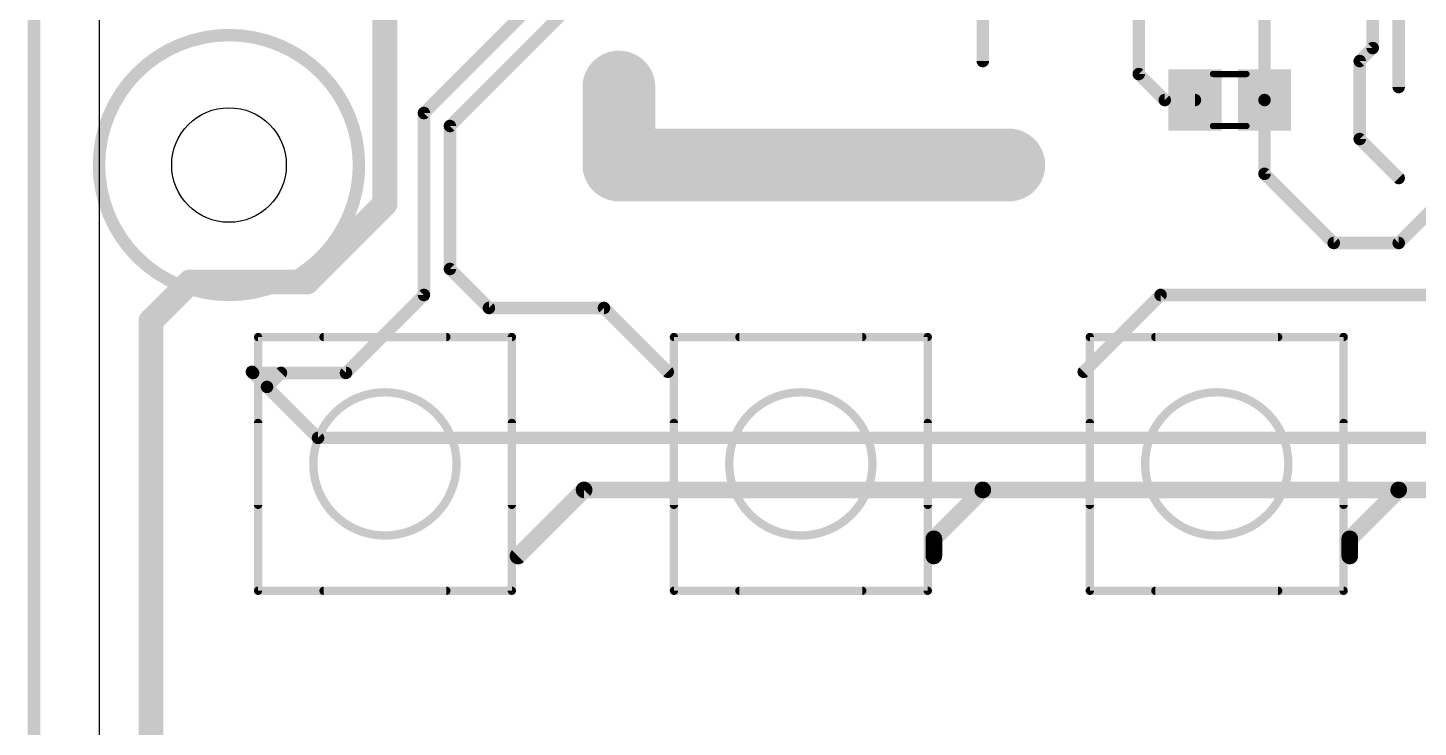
# Model space of a CAD drawing. Extents: x -0.33 to 4.26, y -0.1 to 5.53.
# Drawn here: x -0.069 to 1.269, y 2.209 to 2.882 of the extents above; entities that cross this region are included whole.
import ezdxf

# ---------------------------------------------------------------- set-up
doc = ezdxf.new("R2010")
doc.units = 0
for name, color, linetype in [('1', 22, 'CONTINUOUS'), ('20', 7, 'CONTINUOUS'), ('21', 253, 'CONTINUOUS'), ('51', 253, 'CONTINUOUS')]:
    doc.layers.add(name, color=color, linetype=linetype)

# ---------------------------------------------------------------- blocks, each defined once
blk = doc.blocks.new('RECT')
blk.add_solid([(-0.5, -0.5), (0.5, -0.5), (-0.5, 0.5), (0.5, 0.5)])

msp = doc.modelspace()

# ---------------------------------------------------------------- linework, layer by layer
at = {"layer": '1'}
for points, const_width in [([(-0.0625, -0.0875), (-0.0625, 5.525)], 0.012), ([(1.225, 2.8625), (1.225, 3.6875)], 0.012), ([(1.25, 2.825), (1.25, 3.675)], 0.012), ([(1, 2.8375), (1, 3.0375)], 0.012), ([(0.85, 3.0125), (0.85, 2.85)], 0.012), ([(0.275, 2.9875), (0.275, 2.7125)], 0.024), ([(0.45, 2.9375), (0.3125, 2.8)], 0.012), ([(0.4625, 2.9125), (0.3375, 2.7875)], 0.012), ([(1.120965, 2.9125), (1.120965, 2.8125)], 0.012), ([(1.2125, 2.85), (1.225, 2.8625)], 0.012), ([(0.5, 2.825), (0.5, 2.75)], 0.07), ([(1.2125, 2.775), (1.2125, 2.85)], 0.012), ([(1.025, 2.8125), (1, 2.8375)], 0.012), ([(1.054035, 2.8125), (1.025, 2.8125)], 0.012), ([(1.120965, 2.8125), (1.120965, 2.741535)], 0.012), ([(0.3125, 2.8), (0.3125, 2.625)], 0.012), ([(0.3375, 2.7875), (0.3375, 2.65)], 0.012), ([(0.5, 2.75), (0.825, 2.75)], 0.07), ([(0.825, 2.75), (0.875, 2.75)], 0.07), ([(1.2125, 2.775), (1.25, 2.7375)], 0.012), ([(1.35, 2.775), (1.25, 2.675)], 0.012), ([(1.120965, 2.741535), (1.1875, 2.675)], 0.012), ([(0.275, 2.7125), (0.2, 2.6375)], 0.024), ([(1.1875, 2.675), (1.25, 2.675)], 0.012), ([(0.0875, 2.6375), (0.05, 2.6)], 0.024), ([(0.2, 2.6375), (0.0875, 2.6375)], 0.024), ([(0.3375, 2.65), (0.375, 2.6125)], 0.012), ([(0.3125, 2.625), (0.2375, 2.55)], 0.012), ([(1.020965, 2.625), (0.947047, 2.551083)], 0.012), ([(1.3625, 2.625), (1.020965, 2.625)], 0.012), ([(0.05, 2.6), (0.05, 1.3125)], 0.024), ([(0.375, 2.6125), (0.48563, 2.6125)], 0.012), ([(0.48563, 2.6125), (0.547047, 2.551083)], 0.012), ([(0.161565, 2.536565), (0.147047, 2.551083)], 0.012), ([(0.14813, 2.55), (0.147047, 2.551083)], 0.012), ([(0.2375, 2.55), (0.14813, 2.55)], 0.012), ([(0.175, 2.55), (0.161565, 2.536565)], 0.012), ([(0.21063, 2.4875), (0.161565, 2.536565)], 0.012), ([(3.675, 2.4875), (0.21063, 2.4875)], 0.012), ([(0.466535, 2.4375), (0.402953, 2.373917)], 0.016), ([(0.85, 2.4375), (0.466535, 2.4375)], 0.016), ([(0.802953, 2.390453), (0.85, 2.4375)], 0.016), ([(1.25, 2.4375), (0.85, 2.4375)], 0.016), ([(1.202953, 2.390453), (1.25, 2.4375)], 0.016), ([(1.666535, 2.4375), (1.25, 2.4375)], 0.016), ([(0.802953, 2.373917), (0.802953, 2.390453)], 0.016), ([(1.202953, 2.373917), (1.202953, 2.390453)], 0.016)]:
    msp.add_lwpolyline(points, dxfattribs=dict(at, const_width=const_width))
for points, const_width in [([(1.222, 2.8625, 1), (1.228, 2.8625)], 0.006), ([(1.227121, 2.860379, 1), (1.222879, 2.864621)], 0.006), ([(0.5175, 2.825, 1), (0.4825, 2.825)], 0.035), ([(0.847, 2.85, 1), (0.853, 2.85)], 0.006), ([(1.2155, 2.85, 1), (1.2095, 2.85)], 0.006), ([(1.210379, 2.852121, 1), (1.214621, 2.847879)], 0.006), ([(1.002121, 2.839621, 1), (0.997879, 2.835379)], 0.006), ([(0.997, 2.8375, 1), (1.003, 2.8375)], 0.006), ([(1.247, 2.825, 1), (1.253, 2.825)], 0.006), ([(1.025, 2.8155, 1), (1.025, 2.8095)], 0.006), ([(1.022879, 2.810379, 1), (1.027121, 2.814621)], 0.006), ([(1.054035, 2.8095, 1), (1.054035, 2.8155)], 0.006), ([(1.123965, 2.8125, 1), (1.117965, 2.8125)], 0.006), ([(1.117965, 2.8125, 1), (1.123965, 2.8125)], 0.006), ([(0.3155, 2.8, 1), (0.3095, 2.8)], 0.006), ([(0.310379, 2.802121, 1), (0.314621, 2.797879)], 0.006), ([(0.3405, 2.7875, 1), (0.3345, 2.7875)], 0.006), ([(0.335379, 2.789621, 1), (0.339621, 2.785379)], 0.006), ([(0.5, 2.7675, 1), (0.5, 2.7325)], 0.035), ([(0.825, 2.7675, 1), (0.825, 2.7325)], 0.035), ([(0.825, 2.7325, 1), (0.825, 2.7675)], 0.035), ([(0.875, 2.7325, 1), (0.875, 2.7675)], 0.035), ([(1.214621, 2.777121, 1), (1.210379, 2.772879)], 0.006), ([(1.2095, 2.775, 1), (1.2155, 2.775)], 0.006), ([(0.4825, 2.75, 1), (0.5175, 2.75)], 0.035), ([(1.123086, 2.743657, 1), (1.118843, 2.739414)], 0.006), ([(1.117965, 2.741535, 1), (1.123965, 2.741535)], 0.006), ([(1.247879, 2.735379, 1), (1.252121, 2.739621)], 0.006), ([(0.269, 2.7125, 1), (0.281, 2.7125)], 0.012), ([(0.279243, 2.708257, 1), (0.270757, 2.716743)], 0.012), ([(1.1875, 2.678, 1), (1.1875, 2.672)], 0.006), ([(1.185379, 2.672879, 1), (1.189621, 2.677121)], 0.006), ([(1.247879, 2.677121, 1), (1.252121, 2.672879)], 0.006), ([(1.25, 2.672, 1), (1.25, 2.678)], 0.006), ([(0.0875, 2.6435, 1), (0.0875, 2.6315)], 0.012), ([(0.091743, 2.633257, 1), (0.083257, 2.641743)], 0.012), ([(0.2, 2.6315, 1), (0.2, 2.6435)], 0.012), ([(0.339621, 2.652121, 1), (0.335379, 2.647879)], 0.006), ([(0.3345, 2.65, 1), (0.3405, 2.65)], 0.006), ([(0.195757, 2.641743, 1), (0.204243, 2.633257)], 0.012), ([(0.3095, 2.625, 1), (0.3155, 2.625)], 0.006), ([(0.314621, 2.622879, 1), (0.310379, 2.627121)], 0.006), ([(1.020965, 2.628, 1), (1.020965, 2.622)], 0.006), ([(1.023086, 2.622879, 1), (1.018843, 2.627121)], 0.006), ([(0.045757, 2.604243, 1), (0.054243, 2.595757)], 0.012), ([(0.056, 2.6, 1), (0.044, 2.6)], 0.012), ([(0.375, 2.6155, 1), (0.375, 2.6095)], 0.006), ([(0.372879, 2.610379, 1), (0.377121, 2.614621)], 0.006), ([(0.487751, 2.614621, 1), (0.483509, 2.610379)], 0.006), ([(0.48563, 2.6095, 1), (0.48563, 2.6155)], 0.006), ([(0.149169, 2.553204, 1), (0.144926, 2.548961)], 0.006), ([(0.149169, 2.553204, 1), (0.144926, 2.548961)], 0.006), ([(0.14813, 2.553, 1), (0.14813, 2.547)], 0.006), ([(0.146009, 2.547879, 1), (0.150251, 2.552121)], 0.006), ([(0.177121, 2.547879, 1), (0.172879, 2.552121)], 0.006), ([(0.235379, 2.552121, 1), (0.239621, 2.547879)], 0.006), ([(0.2375, 2.547, 1), (0.2375, 2.553)], 0.006), ([(0.544926, 2.548961, 1), (0.549169, 2.553204)], 0.006), ([(0.944926, 2.553204, 1), (0.949169, 2.548961)], 0.006), ([(0.163686, 2.538686, 1), (0.159444, 2.534444)], 0.006), ([(0.159444, 2.538686, 1), (0.163686, 2.534444)], 0.006), ([(0.159444, 2.534444, 1), (0.163686, 2.538686)], 0.006), ([(0.21063, 2.4905, 1), (0.21063, 2.4845)], 0.006), ([(0.208509, 2.485379, 1), (0.212751, 2.489621)], 0.006), ([(0.466535, 2.4415, 1), (0.466535, 2.4335)], 0.008), ([(0.469364, 2.434672, 1), (0.463707, 2.440328)], 0.008), ([(0.85, 2.4415, 1), (0.85, 2.4335)], 0.008), ([(0.852828, 2.434672, 1), (0.847172, 2.440328)], 0.008), ([(0.85, 2.4335, 1), (0.85, 2.4415)], 0.008), ([(1.25, 2.4415, 1), (1.25, 2.4335)], 0.008), ([(1.252828, 2.434672, 1), (1.247172, 2.440328)], 0.008), ([(1.25, 2.4335, 1), (1.25, 2.4415)], 0.008), ([(0.800124, 2.393281, 1), (0.805781, 2.387624)], 0.008), ([(0.806953, 2.390453, 1), (0.798953, 2.390453)], 0.008), ([(1.200124, 2.393281, 1), (1.205781, 2.387624)], 0.008), ([(1.206953, 2.390453, 1), (1.198953, 2.390453)], 0.008), ([(0.400124, 2.376746, 1), (0.405781, 2.371089)], 0.008), ([(0.798953, 2.373917, 1), (0.806953, 2.373917)], 0.008), ([(1.198953, 2.373917, 1), (1.206953, 2.373917)], 0.008)]:
    msp.add_lwpolyline(points, format="xyb", dxfattribs=dict(at, const_width=const_width))
at = {"layer": '20'}
msp.add_line((0, 5.45), (0, 0), dxfattribs=at)
msp.add_circle((0.125, 2.75), 0.055118, dxfattribs=at)
at = {"layer": '21'}
for points, const_width in [([(0.125, 2.625, 1), (0.125, 2.875, 1), (0.125, 2.625)], 0.012), ([(0.215945, 2.586547, 1), (0.215945, 2.582547)], 0.004), ([(0.334055, 2.582547, 1), (0.334055, 2.586547)], 0.004), ([(0.615945, 2.586547, 1), (0.615945, 2.582547)], 0.004), ([(0.734055, 2.582547, 1), (0.734055, 2.586547)], 0.004), ([(1.015945, 2.586547, 1), (1.015945, 2.582547)], 0.004), ([(1.134055, 2.582547, 1), (1.134055, 2.586547)], 0.004), ([(0.275, 2.393602, 1), (0.275, 2.531398, 1), (0.275, 2.393602)], 0.008), ([(0.675, 2.393602, 1), (0.675, 2.531398, 1), (0.675, 2.393602)], 0.008), ([(1.075, 2.393602, 1), (1.075, 2.531398, 1), (1.075, 2.393602)], 0.008), ([(0.154953, 2.50187, 1), (0.150953, 2.50187)], 0.004), ([(0.399047, 2.50187, 1), (0.395047, 2.50187)], 0.004), ([(0.554953, 2.50187, 1), (0.550953, 2.50187)], 0.004), ([(0.799047, 2.50187, 1), (0.795047, 2.50187)], 0.004), ([(0.954953, 2.50187, 1), (0.950953, 2.50187)], 0.004), ([(1.199047, 2.50187, 1), (1.195047, 2.50187)], 0.004), ([(0.150953, 2.42313, 1), (0.154953, 2.42313)], 0.004), ([(0.395047, 2.42313, 1), (0.399047, 2.42313)], 0.004), ([(0.550953, 2.42313, 1), (0.554953, 2.42313)], 0.004), ([(0.795047, 2.42313, 1), (0.799047, 2.42313)], 0.004), ([(0.950953, 2.42313, 1), (0.954953, 2.42313)], 0.004), ([(1.195047, 2.42313, 1), (1.199047, 2.42313)], 0.004), ([(0.215945, 2.342453, 1), (0.215945, 2.338453)], 0.004), ([(0.334055, 2.338453, 1), (0.334055, 2.342453)], 0.004), ([(0.615945, 2.342453, 1), (0.615945, 2.338453)], 0.004), ([(0.734055, 2.338453, 1), (0.734055, 2.342453)], 0.004), ([(1.015945, 2.342453, 1), (1.015945, 2.338453)], 0.004), ([(1.134055, 2.338453, 1), (1.134055, 2.342453)], 0.004)]:
    msp.add_lwpolyline(points, format="xyb", dxfattribs=dict(at, const_width=const_width))
at = {"layer": '21', "const_width": 0.008}
for points in [[(0.334055, 2.584547), (0.215945, 2.584547)], [(0.734055, 2.584547), (0.615945, 2.584547)], [(1.134055, 2.584547), (1.015945, 2.584547)], [(0.152953, 2.42313), (0.152953, 2.50187)], [(0.397047, 2.42313), (0.397047, 2.50187)], [(0.552953, 2.42313), (0.552953, 2.50187)], [(0.797047, 2.42313), (0.797047, 2.50187)], [(0.952953, 2.42313), (0.952953, 2.50187)], [(1.197047, 2.42313), (1.197047, 2.50187)], [(0.334055, 2.340453), (0.215945, 2.340453)], [(0.734055, 2.340453), (0.615945, 2.340453)], [(1.134055, 2.340453), (1.015945, 2.340453)]]:
    msp.add_lwpolyline(points, dxfattribs=at)
at = {"layer": '51'}
for points, const_width in [([(1.071358, 2.8375), (1.103642, 2.8375)], 0.006), ([(1.071358, 2.7875), (1.103642, 2.7875)], 0.006), ([(0.152953, 2.584547), (0.397047, 2.584547)], 0.008), ([(0.152953, 2.340453), (0.152953, 2.584547)], 0.008), ([(0.397047, 2.584547), (0.397047, 2.340453)], 0.008), ([(0.552953, 2.584547), (0.797047, 2.584547)], 0.008), ([(0.552953, 2.340453), (0.552953, 2.584547)], 0.008), ([(0.797047, 2.584547), (0.797047, 2.340453)], 0.008), ([(0.952953, 2.584547), (1.197047, 2.584547)], 0.008), ([(0.952953, 2.340453), (0.952953, 2.584547)], 0.008), ([(1.197047, 2.584547), (1.197047, 2.340453)], 0.008), ([(0.397047, 2.340453), (0.152953, 2.340453)], 0.008), ([(0.797047, 2.340453), (0.552953, 2.340453)], 0.008), ([(1.197047, 2.340453), (0.952953, 2.340453)], 0.008)]:
    msp.add_lwpolyline(points, dxfattribs=dict(at, const_width=const_width))
for points, const_width in [([(1.071358, 2.839, 1), (1.071358, 2.836)], 0.003), ([(1.103642, 2.836, 1), (1.103642, 2.839)], 0.003), ([(1.071358, 2.789, 1), (1.071358, 2.786)], 0.003), ([(1.103642, 2.786, 1), (1.103642, 2.789)], 0.003), ([(0.152953, 2.586547, 1), (0.152953, 2.582547)], 0.004), ([(0.154953, 2.584547, 1), (0.150953, 2.584547)], 0.004), ([(0.399047, 2.584547, 1), (0.395047, 2.584547)], 0.004), ([(0.397047, 2.582547, 1), (0.397047, 2.586547)], 0.004), ([(0.552953, 2.586547, 1), (0.552953, 2.582547)], 0.004), ([(0.554953, 2.584547, 1), (0.550953, 2.584547)], 0.004), ([(0.799047, 2.584547, 1), (0.795047, 2.584547)], 0.004), ([(0.797047, 2.582547, 1), (0.797047, 2.586547)], 0.004), ([(0.952953, 2.586547, 1), (0.952953, 2.582547)], 0.004), ([(0.954953, 2.584547, 1), (0.950953, 2.584547)], 0.004), ([(1.199047, 2.584547, 1), (1.195047, 2.584547)], 0.004), ([(1.197047, 2.582547, 1), (1.197047, 2.586547)], 0.004), ([(0.275, 2.393602, 1), (0.275, 2.531398, 1), (0.275, 2.393602)], 0.008), ([(0.675, 2.393602, 1), (0.675, 2.531398, 1), (0.675, 2.393602)], 0.008), ([(1.075, 2.393602, 1), (1.075, 2.531398, 1), (1.075, 2.393602)], 0.008), ([(0.152953, 2.342453, 1), (0.152953, 2.338453)], 0.004), ([(0.150953, 2.340453, 1), (0.154953, 2.340453)], 0.004), ([(0.395047, 2.340453, 1), (0.399047, 2.340453)], 0.004), ([(0.397047, 2.338453, 1), (0.397047, 2.342453)], 0.004), ([(0.552953, 2.342453, 1), (0.552953, 2.338453)], 0.004), ([(0.550953, 2.340453, 1), (0.554953, 2.340453)], 0.004), ([(0.795047, 2.340453, 1), (0.799047, 2.340453)], 0.004), ([(0.797047, 2.338453, 1), (0.797047, 2.342453)], 0.004), ([(0.952953, 2.342453, 1), (0.952953, 2.338453)], 0.004), ([(0.950953, 2.340453, 1), (0.954953, 2.340453)], 0.004), ([(1.195047, 2.340453, 1), (1.199047, 2.340453)], 0.004), ([(1.197047, 2.338453, 1), (1.197047, 2.342453)], 0.004)]:
    msp.add_lwpolyline(points, format="xyb", dxfattribs=dict(at, const_width=const_width))

# ---------------------------------------------------------------- block references
at = {"layer": '1', "xscale": 0.051181, "yscale": 0.059055}
for p in [(1.054035, 2.8125), (1.120965, 2.8125)]:
    msp.add_blockref('RECT', p, dxfattribs=at)
at = {"layer": '51', "xscale": 0.025591, "yscale": 0.055118}
for p in [(1.058295, 2.812559), (1.116295, 2.812559)]:
    msp.add_blockref('RECT', p, dxfattribs=at)

doc.saveas('drawing.dxf')
